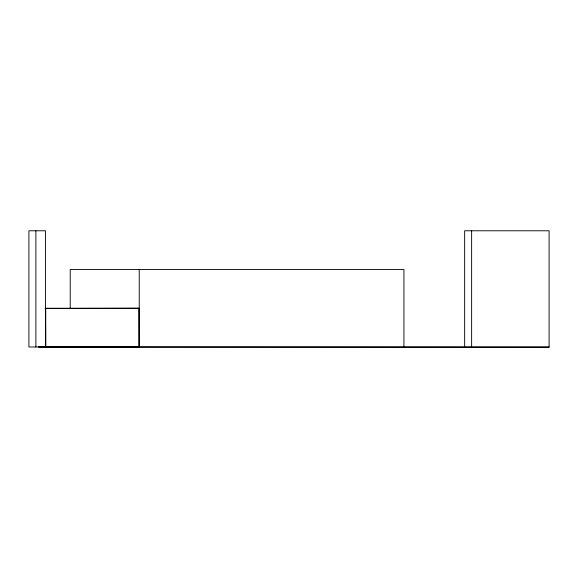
<?xml version="1.0" encoding="UTF-8"?>
<svg xmlns="http://www.w3.org/2000/svg" width="578" height="578" viewBox="0 0 578 578"><rect width="100%" height="100%" fill="white"/><g stroke="black" fill="none" stroke-linecap="round" stroke-linejoin="round"><path stroke-width="0.87" d="M45.532 308.479L45.626 347.024L45.532 308.479L139.139 308.255L139.233 346.8L38.856 346.8M45.048 308.255L139.139 308.255L139.139 346.988M549.1 346.988L28.9 346.988L28.9 230.781L45.532 230.781L45.532 347.219M471.626 230.781L471.626 346.988M464.654 346.988L464.654 230.781L549.1 230.781L549.1 347.219L38.56 346.988M403.935 346.988L403.935 269.521L70.227 269.521L70.227 308.255M139.233 269.521L139.233 346.988M45.734 308.255L45.734 346.988M35.872 230.781L35.872 346.988"/></g></svg>
